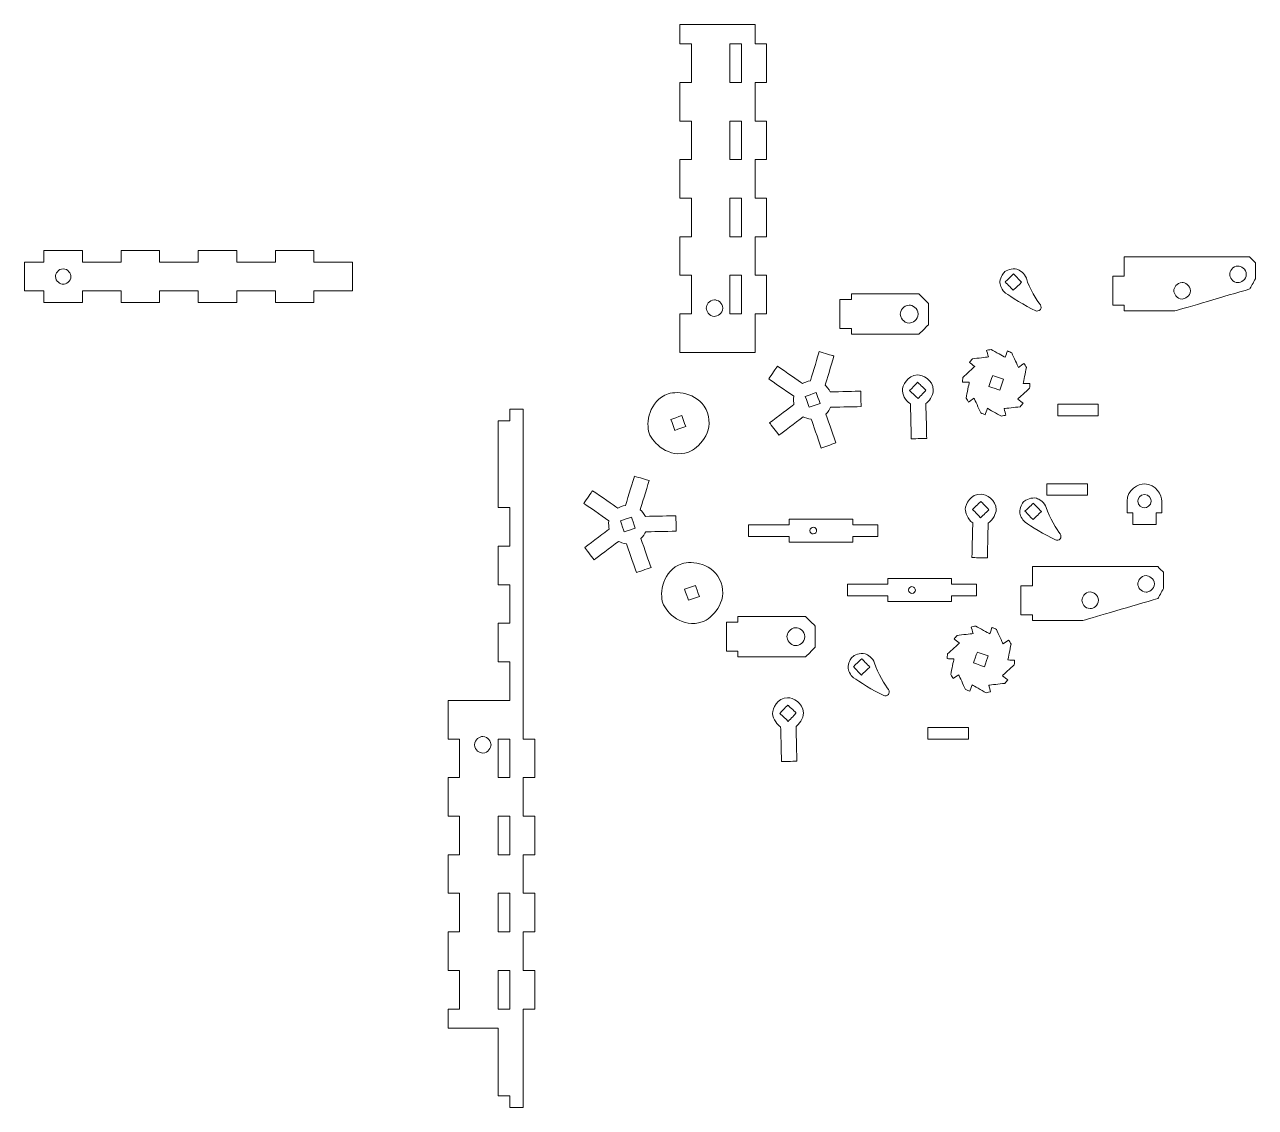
# Model space of a CAD drawing. Header units: millimetres. Extents: x -5059 to 5976, y -2595 to 3315.
# Drawn here: x 5338 to 5976, y -1057 to -496 of the extents above; entities that cross this region are included whole.
import ezdxf

# ---------------------------------------------------------------- set-up
doc = ezdxf.new("R2010")
doc.units = ezdxf.units.MM
doc.header["$MEASUREMENT"] = 0
doc.layers.add('Make2D$visible$lines', color=7, linetype='Continuous')

msp = doc.modelspace()

# ---------------------------------------------------------------- linework, layer by layer
at = {"layer": 'Make2D$visible$lines', "color": 18, "lineweight": 9}
for points in [[(5716.7175, -495.8081), (5703.7175, -495.8081), (5684.2175, -495.8081), (5677.7175, -495.8081)], [(5677.7175, -495.8081), (5677.7175, -499.1414), (5677.7175, -504.1414), (5677.7175, -505.8081)], [(5716.7175, -505.8081), (5716.7175, -502.4748), (5716.7175, -497.4748), (5716.7175, -495.8081)], [(5683.7175, -505.8081), (5681.7175, -505.8081), (5678.7175, -505.8081), (5677.7175, -505.8081)], [(5683.7175, -525.8081), (5683.7175, -519.1414), (5683.7175, -509.1414), (5683.7175, -505.8081)], [(5703.7175, -505.8081), (5703.7175, -512.4748), (5703.7175, -522.4748), (5703.7175, -525.8081)], [(5709.7175, -505.8081), (5707.7175, -505.8081), (5704.7175, -505.8081), (5703.7175, -505.8081)], [(5709.7175, -525.8081), (5709.7175, -519.1414), (5709.7175, -509.1414), (5709.7175, -505.8081)], [(5716.7175, -505.8081), (5718.7175, -505.8081), (5721.7175, -505.8081), (5722.7175, -505.8081)], [(5722.7175, -505.8081), (5722.7175, -512.4748), (5722.7175, -522.4748), (5722.7175, -525.8081)], [(5677.7175, -525.8081), (5679.7175, -525.8081), (5682.7175, -525.8081), (5683.7175, -525.8081)], [(5677.7175, -525.8081), (5677.7175, -532.4748), (5677.7175, -542.4748), (5677.7175, -545.8081)], [(5703.7175, -525.8081), (5705.7175, -525.8081), (5708.7175, -525.8081), (5709.7175, -525.8081)], [(5722.7175, -525.8081), (5720.7175, -525.8081), (5717.7175, -525.8081), (5716.7175, -525.8081)], [(5716.7175, -545.8081), (5716.7175, -539.1414), (5716.7175, -529.1414), (5716.7175, -525.8081)], [(5683.7175, -545.8081), (5681.7175, -545.8081), (5678.7175, -545.8081), (5677.7175, -545.8081)], [(5683.7175, -565.8081), (5683.7175, -559.1414), (5683.7175, -549.1414), (5683.7175, -545.8081)], [(5703.7175, -545.8081), (5703.7175, -552.4748), (5703.7175, -562.4748), (5703.7175, -565.8081)], [(5709.7175, -545.8081), (5707.7175, -545.8081), (5704.7175, -545.8081), (5703.7175, -545.8081)], [(5709.7175, -565.8081), (5709.7175, -559.1414), (5709.7175, -549.1414), (5709.7175, -545.8081)], [(5716.7175, -545.8081), (5718.7175, -545.8081), (5721.7175, -545.8081), (5722.7175, -545.8081)], [(5722.7175, -545.8081), (5722.7175, -552.4748), (5722.7175, -562.4748), (5722.7175, -565.8081)], [(5677.7175, -565.8081), (5679.7175, -565.8081), (5682.7175, -565.8081), (5683.7175, -565.8081)], [(5677.7175, -565.8081), (5677.7175, -572.4748), (5677.7175, -582.4748), (5677.7175, -585.8081)], [(5703.7175, -565.8081), (5705.7175, -565.8081), (5708.7175, -565.8081), (5709.7175, -565.8081)], [(5722.7175, -565.8081), (5720.7175, -565.8081), (5717.7175, -565.8081), (5716.7175, -565.8081)], [(5716.7175, -585.8081), (5716.7175, -579.1414), (5716.7175, -569.1414), (5716.7175, -565.8081)], [(5683.7175, -585.8081), (5681.7175, -585.8081), (5678.7175, -585.8081), (5677.7175, -585.8081)], [(5683.7175, -605.8081), (5683.7175, -599.1414), (5683.7175, -589.1414), (5683.7175, -585.8081)], [(5703.7175, -585.8081), (5703.7175, -592.4748), (5703.7175, -602.4748), (5703.7175, -605.8081)], [(5709.7175, -585.8081), (5707.7175, -585.8081), (5704.7175, -585.8081), (5703.7175, -585.8081)], [(5709.7175, -605.8081), (5709.7175, -599.1414), (5709.7175, -589.1414), (5709.7175, -585.8081)], [(5716.7175, -585.8081), (5718.7175, -585.8081), (5721.7175, -585.8081), (5722.7175, -585.8081)], [(5722.7175, -585.8081), (5722.7175, -592.4748), (5722.7175, -602.4748), (5722.7175, -605.8081)], [(5677.7175, -605.8081), (5679.7175, -605.8081), (5682.7175, -605.8081), (5683.7175, -605.8081)], [(5677.7175, -605.8081), (5677.7175, -612.4748), (5677.7175, -622.4748), (5677.7175, -625.8081)], [(5703.7175, -605.8081), (5705.7175, -605.8081), (5708.7175, -605.8081), (5709.7175, -605.8081)], [(5722.7175, -605.8081), (5720.7175, -605.8081), (5717.7175, -605.8081), (5716.7175, -605.8081)], [(5716.7175, -625.8081), (5716.7175, -619.1414), (5716.7175, -609.1414), (5716.7175, -605.8081)], [(5338.0277, -618.9159), (5341.361, -618.9159), (5346.361, -618.9159), (5348.0277, -618.9159)], [(5338.0277, -618.9159), (5338.0277, -623.9159), (5338.0277, -631.4159), (5338.0277, -633.9159)], [(5348.0277, -618.9159), (5348.0277, -616.9159), (5348.0277, -613.9159), (5348.0277, -612.9159)], [(5368.0277, -612.9159), (5361.361, -612.9159), (5351.361, -612.9159), (5348.0277, -612.9159)], [(5368.0277, -612.9159), (5368.0277, -614.9159), (5368.0277, -617.9159), (5368.0277, -618.9159)], [(5368.0277, -618.9159), (5374.6943, -618.9159), (5384.6943, -618.9159), (5388.0277, -618.9159)], [(5388.0277, -618.9159), (5388.0277, -616.9159), (5388.0277, -613.9159), (5388.0277, -612.9159)], [(5408.0277, -612.9159), (5401.361, -612.9159), (5391.361, -612.9159), (5388.0277, -612.9159)], [(5408.0277, -612.9159), (5408.0277, -614.9159), (5408.0277, -617.9159), (5408.0277, -618.9159)], [(5408.0277, -618.9159), (5414.6943, -618.9159), (5424.6943, -618.9159), (5428.0277, -618.9159)], [(5428.0277, -618.9159), (5428.0277, -616.9159), (5428.0277, -613.9159), (5428.0277, -612.9159)], [(5448.0277, -612.9159), (5441.361, -612.9159), (5431.361, -612.9159), (5428.0277, -612.9159)], [(5448.0277, -612.9159), (5448.0277, -614.9159), (5448.0277, -617.9159), (5448.0277, -618.9159)], [(5448.0277, -618.9159), (5454.6943, -618.9159), (5464.6943, -618.9159), (5468.0277, -618.9159)], [(5468.0277, -618.9159), (5468.0277, -616.9159), (5468.0277, -613.9159), (5468.0277, -612.9159)], [(5488.0277, -612.9159), (5481.361, -612.9159), (5471.361, -612.9159), (5468.0277, -612.9159)], [(5488.0277, -612.9159), (5488.0277, -614.9159), (5488.0277, -617.9159), (5488.0277, -618.9159)], [(5488.0277, -618.9159), (5494.6943, -618.9159), (5504.6943, -618.9159), (5508.0277, -618.9159)], [(5508.0277, -633.9159), (5508.0277, -628.9159), (5508.0277, -621.4159), (5508.0277, -618.9159)], [(5908.1663, -626.3022), (5908.1663, -622.9689), (5908.1663, -617.9689), (5908.1663, -616.3022)], [(5908.1663, -616.3022), (5929.826, -616.3022), (5962.3155, -616.3022), (5973.1454, -616.3022)], [(5973.1454, -616.3022), (5974.1454, -617.3022), (5975.6454, -618.8022), (5976.1454, -619.3022)], [(5850.8003, -625.0901), (5849.3511, -626.4685), (5847.1774, -628.5361), (5846.4528, -629.2253)], [(5854.9355, -629.4375), (5853.5571, -627.9884), (5851.4895, -625.8147), (5850.8003, -625.0901)], [(5976.1454, -619.3022), (5976.1454, -622.074), (5976.1454, -626.2316), (5976.1454, -627.6175)], [(5683.7175, -625.8081), (5681.7175, -625.8081), (5678.7175, -625.8081), (5677.7175, -625.8081)], [(5683.7175, -645.8081), (5683.7175, -639.1414), (5683.7175, -629.1414), (5683.7175, -625.8081)], [(5703.7175, -625.8081), (5703.7175, -632.4748), (5703.7175, -642.4748), (5703.7175, -645.8081)], [(5709.7175, -625.8081), (5707.7175, -625.8081), (5704.7175, -625.8081), (5703.7175, -625.8081)], [(5709.7175, -645.8081), (5709.7175, -639.1414), (5709.7175, -629.1414), (5709.7175, -625.8081)], [(5716.7175, -625.8081), (5718.7175, -625.8081), (5721.7175, -625.8081), (5722.7175, -625.8081)], [(5722.7175, -625.8081), (5722.7175, -632.4748), (5722.7175, -642.4748), (5722.7175, -645.8081)], [(5846.4528, -629.2253), (5847.8312, -630.6745), (5849.8988, -632.8482), (5850.588, -633.5727)], [(5850.588, -633.5727), (5852.0372, -632.1943), (5854.2109, -630.1267), (5854.9355, -629.4375)], [(5857.4047, -627.3392), (5858.9103, -632.4108), (5862.9908, -639.0593), (5864.6546, -641.1157)], [(5902.1663, -641.3022), (5902.1663, -636.3022), (5902.1663, -628.8022), (5902.1663, -626.3022)], [(5902.1663, -626.3022), (5904.1663, -626.3022), (5907.1663, -626.3022), (5908.1663, -626.3022)], [(5976.1454, -627.6175), (5975.1858, -629.3737), (5973.7465, -632.0078), (5973.2667, -632.8859)], [(5348.0277, -633.9159), (5344.6943, -633.9159), (5339.6943, -633.9159), (5338.0277, -633.9159)], [(5348.0277, -639.9159), (5348.0277, -637.9159), (5348.0277, -634.9159), (5348.0277, -633.9159)], [(5368.0277, -633.9159), (5368.0277, -635.9159), (5368.0277, -638.9159), (5368.0277, -639.9159)], [(5388.0277, -633.9159), (5381.361, -633.9159), (5371.361, -633.9159), (5368.0277, -633.9159)], [(5388.0277, -639.9159), (5388.0277, -637.9159), (5388.0277, -634.9159), (5388.0277, -633.9159)], [(5408.0277, -633.9159), (5408.0277, -635.9159), (5408.0277, -638.9159), (5408.0277, -639.9159)], [(5428.0277, -633.9159), (5421.361, -633.9159), (5411.361, -633.9159), (5408.0277, -633.9159)], [(5428.0277, -639.9159), (5428.0277, -637.9159), (5428.0277, -634.9159), (5428.0277, -633.9159)], [(5448.0277, -633.9159), (5448.0277, -635.9159), (5448.0277, -638.9159), (5448.0277, -639.9159)], [(5468.0277, -633.9159), (5461.361, -633.9159), (5451.361, -633.9159), (5448.0277, -633.9159)], [(5468.0277, -639.9159), (5468.0277, -637.9159), (5468.0277, -634.9159), (5468.0277, -633.9159)], [(5488.0277, -633.9159), (5488.0277, -635.9159), (5488.0277, -638.9159), (5488.0277, -639.9159)], [(5508.0277, -633.9159), (5501.361, -633.9159), (5491.361, -633.9159), (5488.0277, -633.9159)], [(5766.6619, -638.3978), (5766.6619, -637.3978), (5766.6619, -635.8978), (5766.6619, -635.3978)], [(5766.6619, -635.3978), (5778.3285, -635.3978), (5795.8285, -635.3978), (5801.6619, -635.3978)], [(5801.6619, -635.3978), (5803.3285, -637.0645), (5805.8285, -639.5645), (5806.6619, -640.3978)], [(5862.2677, -644.1924), (5856.7197, -641.6541), (5849.022, -636.7819), (5846.5602, -634.9804)], [(5973.2667, -632.8859), (5960.2928, -636.6913), (5940.8319, -642.3995), (5934.345, -644.3022)], [(5348.0277, -639.9159), (5354.6943, -639.9159), (5364.6943, -639.9159), (5368.0277, -639.9159)], [(5388.0277, -639.9159), (5394.6943, -639.9159), (5404.6943, -639.9159), (5408.0277, -639.9159)], [(5428.0277, -639.9159), (5434.6943, -639.9159), (5444.6943, -639.9159), (5448.0277, -639.9159)], [(5468.0277, -639.9159), (5474.6943, -639.9159), (5484.6943, -639.9159), (5488.0277, -639.9159)], [(5760.6619, -653.3978), (5760.6619, -648.3978), (5760.6619, -640.8978), (5760.6619, -638.3978)], [(5760.6619, -638.3978), (5762.6619, -638.3978), (5765.6619, -638.3978), (5766.6619, -638.3978)], [(5806.6619, -640.3978), (5806.6619, -644.0645), (5806.6619, -649.5645), (5806.6619, -651.3978)], [(5908.1663, -641.3022), (5906.1663, -641.3022), (5903.1663, -641.3022), (5902.1663, -641.3022)], [(5908.1663, -644.3022), (5908.1663, -643.3022), (5908.1663, -641.8022), (5908.1663, -641.3022)], [(5934.345, -644.3022), (5925.6187, -644.3022), (5912.5294, -644.3022), (5908.1663, -644.3022)], [(5677.7175, -645.8081), (5679.7175, -645.8081), (5682.7175, -645.8081), (5683.7175, -645.8081)], [(5677.7175, -665.8081), (5677.7175, -659.1414), (5677.7175, -649.1414), (5677.7175, -645.8081)], [(5703.7175, -645.8081), (5705.7175, -645.8081), (5708.7175, -645.8081), (5709.7175, -645.8081)], [(5722.7175, -645.8081), (5720.7175, -645.8081), (5717.7175, -645.8081), (5716.7175, -645.8081)], [(5716.7175, -665.8081), (5716.7175, -659.1414), (5716.7175, -649.1414), (5716.7175, -645.8081)], [(5766.6619, -653.3978), (5764.6619, -653.3978), (5761.6619, -653.3978), (5760.6619, -653.3978)], [(5766.6619, -656.3978), (5766.6619, -655.3978), (5766.6619, -653.8978), (5766.6619, -653.3978)], [(5801.6619, -656.3978), (5789.9952, -656.3978), (5772.4952, -656.3978), (5766.6619, -656.3978)], [(5806.6619, -651.3978), (5804.9952, -653.0645), (5802.4952, -655.5645), (5801.6619, -656.3978)], [(5677.7175, -665.8081), (5690.7175, -665.8081), (5710.2175, -665.8081), (5716.7175, -665.8081)], [(5745.4366, -680.4993), (5746.9586, -675.4452), (5749.2416, -667.8641), (5750.0027, -665.3371)], [(5750.0027, -665.3371), (5752.5561, -666.106), (5756.3861, -667.2594), (5757.6628, -667.6439)], [(5757.6628, -667.6439), (5756.1408, -672.698), (5753.8578, -680.2791), (5753.0967, -682.8061)], [(5829.4654, -669.1142), (5828.8873, -669.6877), (5828.1056, -670.6226), (5827.8592, -670.9468)], [(5829.4654, -669.1142), (5832.2282, -668.7867), (5836.3726, -668.2955), (5837.754, -668.1317)], [(5839.1213, -664.2419), (5838.3166, -664.3661), (5837.1346, -664.663), (5836.7448, -664.7804)], [(5837.754, -668.1317), (5837.4176, -667.0146), (5836.913, -665.339), (5836.7448, -664.7804)], [(5839.1213, -664.2419), (5841.549, -665.6009), (5845.1906, -667.6395), (5846.4045, -668.319)], [(5846.4045, -668.319), (5846.7889, -667.2175), (5847.3656, -665.5653), (5847.5578, -665.0145)], [(5847.5578, -665.0145), (5848.3266, -665.2828), (5849.435, -665.7895), (5849.797, -665.9758)], [(5849.797, -665.9758), (5850.9623, -668.5022), (5852.7101, -672.2919), (5853.2927, -673.5552)], [(5723.8045, -679.4614), (5725.3249, -677.2706), (5727.6054, -673.9844), (5728.3656, -672.889)], [(5728.3656, -672.889), (5732.702, -675.8983), (5739.2065, -680.4123), (5741.3747, -681.917)], [(5824.5174, -678.7316), (5826.5601, -676.8427), (5829.6242, -674.0093), (5830.6456, -673.0648)], [(5830.6456, -673.0648), (5829.7168, -672.3588), (5828.3236, -671.2998), (5827.8592, -670.9468)], [(5853.2927, -673.5552), (5854.2512, -672.89), (5855.6889, -671.8923), (5856.1682, -671.5597)], [(5857.4147, -673.6535), (5856.8724, -676.3824), (5856.0589, -680.4757), (5855.7877, -681.8401)], [(5857.4147, -673.6535), (5857.0479, -672.9266), (5856.4003, -671.8942), (5856.1682, -671.5597)], [(5736.8136, -688.4894), (5732.4773, -685.4801), (5725.9727, -680.966), (5723.8045, -679.4614)], [(5745.4366, -680.4993), (5743.9785, -680.6736), (5741.9996, -681.5316), (5741.3747, -681.917)], [(5801.0191, -681.243), (5799.6407, -682.6922), (5797.5731, -684.8659), (5796.8839, -685.5905)], [(5805.3665, -685.3783), (5803.9174, -683.9998), (5801.7437, -681.9322), (5801.0191, -681.243)], [(5824.5174, -678.7316), (5824.3868, -679.5353), (5824.3039, -680.7512), (5824.2951, -681.1582)], [(5827.7943, -681.234), (5826.6279, -681.2087), (5824.8783, -681.1709), (5824.2951, -681.1582)], [(5826.1673, -689.4206), (5826.7097, -686.6917), (5827.5231, -682.5984), (5827.7943, -681.234)], [(5839.9472, -677.716), (5839.2881, -679.6043), (5838.2995, -682.4367), (5837.97, -683.3809)], [(5845.6121, -679.6932), (5843.7238, -679.0341), (5840.8913, -678.0456), (5839.9472, -677.716)], [(5843.6349, -685.3581), (5844.2939, -683.4698), (5845.2825, -680.6374), (5845.6121, -679.6932)], [(5855.7877, -681.8401), (5856.9541, -681.8654), (5858.7037, -681.9032), (5859.2869, -681.9159)], [(5859.0647, -684.3425), (5859.1952, -683.5388), (5859.2781, -682.3229), (5859.2869, -681.9159)], [(5736.8136, -688.4894), (5736.5289, -689.9299), (5736.7333, -692.0771), (5736.9068, -692.7905)], [(5748.4676, -686.6075), (5746.5794, -687.2666), (5743.7469, -688.2552), (5742.8028, -688.5847)], [(5742.8028, -688.5847), (5743.4618, -690.473), (5744.4504, -693.3054), (5744.78, -694.2496)], [(5750.4448, -692.2724), (5749.7858, -690.3841), (5748.7972, -687.5517), (5748.4676, -686.6075)], [(5755.7002, -686.2311), (5755.0839, -684.8983), (5753.6564, -683.2814), (5753.0967, -682.8061)], [(5755.7002, -686.2311), (5760.9773, -686.1168), (5768.8928, -685.9455), (5771.5314, -685.8883)], [(5771.5314, -685.8883), (5771.5891, -688.5544), (5771.6757, -692.5534), (5771.7045, -693.8865)], [(5793.1277, -685.6844), (5793.2047, -688.7627), (5795.9476, -691.7742), (5797.2997, -692.5104)], [(5796.8839, -685.5905), (5798.333, -686.9689), (5800.5067, -689.0365), (5801.2313, -689.7257)], [(5801.2313, -689.7257), (5802.6097, -688.2765), (5804.6773, -686.1028), (5805.3665, -685.3783)], [(5809.1227, -685.2843), (5809.1997, -688.3625), (5806.6109, -691.5075), (5805.2972, -692.3104)], [(5837.97, -683.3809), (5839.8583, -684.04), (5842.6907, -685.0285), (5843.6349, -685.3581)], [(5859.0647, -684.3425), (5857.022, -686.2314), (5853.9579, -689.0648), (5852.9365, -690.0093)], [(5589.5593, -701.2485), (5589.5593, -699.2485), (5589.5593, -696.2485), (5589.5593, -695.2485)], [(5596.5593, -695.2485), (5594.226, -695.2485), (5590.726, -695.2485), (5589.5593, -695.2485)], [(5596.5593, -866.2485), (5596.5593, -809.2485), (5596.5593, -723.7485), (5596.5593, -695.2485)], [(5724.3006, -702.3731), (5728.5026, -699.1789), (5734.8057, -694.3876), (5736.9068, -692.7905)], [(5744.78, -694.2496), (5746.6683, -693.5905), (5749.5007, -692.6019), (5750.4448, -692.2724)], [(5753.4206, -697.7637), (5754.4977, -696.7656), (5755.5943, -694.9083), (5755.8734, -694.2292)], [(5771.7045, -693.8865), (5766.4275, -694.0007), (5758.5119, -694.1721), (5755.8734, -694.2292)], [(5797.7517, -710.5766), (5797.601, -704.5545), (5797.375, -695.5215), (5797.2997, -692.5104)], [(5805.2972, -692.3104), (5805.4479, -698.3324), (5805.6739, -707.3655), (5805.7492, -710.3765)], [(5826.1673, -689.4206), (5826.5341, -690.1475), (5827.1818, -691.1799), (5827.4139, -691.5144)], [(5830.2893, -689.5189), (5829.3308, -690.1841), (5827.8931, -691.1818), (5827.4139, -691.5144)], [(5833.785, -697.0983), (5832.6198, -694.5719), (5830.8719, -690.7822), (5830.2893, -689.5189)], [(5837.1776, -694.7551), (5836.7931, -695.8566), (5836.2165, -697.5088), (5836.0242, -698.0596)], [(5844.4607, -698.8322), (5842.033, -697.4732), (5838.3914, -695.4346), (5837.1776, -694.7551)], [(5854.1167, -693.9599), (5851.3538, -694.2874), (5847.2095, -694.7786), (5845.828, -694.9424)], [(5845.828, -694.9424), (5846.1645, -696.0595), (5846.6691, -697.7351), (5846.8373, -698.2937)], [(5852.9365, -690.0093), (5853.8653, -690.7153), (5855.2585, -691.7743), (5855.7228, -692.1273)], [(5854.1167, -693.9599), (5854.6947, -693.3864), (5855.4765, -692.4515), (5855.7228, -692.1273)], [(5873.6469, -698.6684), (5873.6469, -696.6684), (5873.6469, -693.6684), (5873.6469, -692.6684)], [(5873.6469, -692.6684), (5880.6469, -692.6684), (5891.1469, -692.6684), (5894.6469, -692.6684)], [(5894.6469, -692.6684), (5894.6469, -694.6684), (5894.6469, -697.6684), (5894.6469, -698.6684)], [(5583.5593, -701.2485), (5585.5593, -701.2485), (5588.5593, -701.2485), (5589.5593, -701.2485)], [(5583.5593, -701.2485), (5583.5593, -716.2485), (5583.5593, -738.7485), (5583.5593, -746.2485)], [(5678.8046, -698.5495), (5676.9163, -699.2085), (5674.0839, -700.1971), (5673.1397, -700.5267)], [(5673.1397, -700.5267), (5673.7988, -702.415), (5674.7874, -705.2474), (5675.1169, -706.1915)], [(5680.7818, -704.2144), (5680.1227, -702.3261), (5679.1341, -699.4936), (5678.8046, -698.5495)], [(5741.748, -699.1594), (5737.546, -702.3536), (5731.2429, -707.1449), (5729.1418, -708.742)], [(5745.8674, -700.3999), (5744.4032, -700.2888), (5742.3891, -699.5173), (5741.748, -699.1594)], [(5751.0855, -715.3503), (5749.3462, -710.3668), (5746.7371, -702.8916), (5745.8674, -700.3999)], [(5753.4206, -697.7637), (5755.16, -702.7471), (5757.769, -710.2223), (5758.6387, -712.714)], [(5833.785, -697.0983), (5834.5091, -697.4708), (5835.6398, -697.9254), (5836.0242, -698.0596)], [(5844.4607, -698.8322), (5845.2654, -698.708), (5846.4475, -698.4111), (5846.8373, -698.2937)], [(5873.6469, -698.6684), (5880.6469, -698.6684), (5891.1469, -698.6684), (5894.6469, -698.6684)], [(5675.1169, -706.1915), (5677.0052, -705.5325), (5679.8376, -704.5439), (5680.7818, -704.2144)], [(5729.1418, -708.742), (5727.5281, -706.619), (5725.1074, -703.4346), (5724.3006, -702.3731)], [(5758.6387, -712.714), (5756.121, -713.5928), (5752.3444, -714.9109), (5751.0855, -715.3503)], [(5805.7492, -710.3765), (5803.0833, -710.4432), (5799.0846, -710.5432), (5797.7517, -710.5766)], [(5649.5902, -745.0856), (5651.1122, -740.0315), (5653.3952, -732.4504), (5654.1562, -729.9234)], [(5654.1562, -729.9234), (5656.7096, -730.6923), (5660.5397, -731.8457), (5661.8164, -732.2302)], [(5661.8164, -732.2302), (5660.2944, -737.2843), (5658.0113, -744.8654), (5657.2503, -747.3925)], [(5627.9581, -744.0477), (5629.4784, -741.8569), (5631.759, -738.5707), (5632.5192, -737.4753)], [(5632.5192, -737.4753), (5636.8555, -740.4846), (5643.3601, -744.9986), (5645.5283, -746.5033)], [(5868.0901, -739.8592), (5868.0901, -737.8592), (5868.0901, -734.8592), (5868.0901, -733.8592)], [(5868.0901, -733.8592), (5875.0901, -733.8592), (5885.5901, -733.8592), (5889.0901, -733.8592)], [(5868.0901, -739.8592), (5875.0901, -739.8592), (5885.5901, -739.8592), (5889.0901, -739.8592)], [(5889.0901, -733.8592), (5889.0901, -735.8592), (5889.0901, -738.8592), (5889.0901, -739.8592)], [(5589.5593, -746.2485), (5587.5593, -746.2485), (5584.5593, -746.2485), (5583.5593, -746.2485)], [(5589.5593, -766.2485), (5589.5593, -759.5818), (5589.5593, -749.5818), (5589.5593, -746.2485)], [(5640.9672, -753.0757), (5636.6308, -750.0664), (5630.1263, -745.5524), (5627.9581, -744.0477)], [(5649.5902, -745.0856), (5648.1321, -745.2599), (5646.1532, -746.1179), (5645.5283, -746.5033)], [(5833.835, -743.0146), (5832.3907, -744.3982), (5830.2244, -746.4734), (5829.5022, -747.1652)], [(5837.9856, -747.3474), (5836.602, -745.9031), (5834.5267, -743.7368), (5833.835, -743.0146)], [(5861.0297, -743.9504), (5859.5855, -745.3339), (5857.4191, -747.4092), (5856.697, -748.1009)], [(5865.1803, -748.2831), (5863.7968, -746.8389), (5861.7215, -744.6725), (5861.0297, -743.9504)], [(5867.6421, -746.1761), (5869.1656, -751.2423), (5873.2696, -757.8764), (5874.9407, -759.9268)], [(5909.6179, -748.9322), (5909.6179, -746.9322), (5909.6179, -743.9322), (5909.6179, -742.9322)], [(5927.6179, -742.9322), (5927.6179, -744.9322), (5927.6179, -747.9322), (5927.6179, -748.9322)], [(5652.6212, -751.1938), (5650.733, -751.8529), (5647.9005, -752.8415), (5646.9564, -753.171)], [(5654.5984, -756.8587), (5653.9394, -754.9704), (5652.9508, -752.138), (5652.6212, -751.1938)], [(5659.8538, -750.8174), (5659.2375, -749.4846), (5657.81, -747.8677), (5657.2503, -747.3925)], [(5659.8538, -750.8174), (5665.1309, -750.7032), (5673.0464, -750.5318), (5675.685, -750.4746)], [(5675.685, -750.4746), (5675.7427, -753.1407), (5675.8293, -757.1397), (5675.8581, -758.4728)], [(5734.4253, -752.1768), (5745.4253, -752.1768), (5761.9253, -752.1768), (5767.4253, -752.1768)], [(5734.4253, -755.1768), (5734.4253, -754.1768), (5734.4253, -752.6768), (5734.4253, -752.1768)], [(5767.4253, -752.1768), (5767.4253, -753.1768), (5767.4253, -754.6768), (5767.4253, -755.1768)], [(5829.5961, -754.097), (5826.9631, -752.5005), (5825.7127, -748.6238), (5825.7457, -747.0845)], [(5829.5022, -747.1652), (5830.8858, -748.6095), (5832.961, -750.7758), (5833.6528, -751.498)], [(5833.6528, -751.498), (5835.097, -750.1144), (5837.2634, -748.0392), (5837.9856, -747.3474)], [(5837.5942, -754.2688), (5840.2933, -752.7868), (5841.709, -748.9673), (5841.742, -747.4281)], [(5856.697, -748.1009), (5858.0805, -749.5452), (5860.1558, -751.7116), (5860.8475, -752.4337)], [(5860.8475, -752.4337), (5862.2918, -751.0502), (5864.4582, -748.9749), (5865.1803, -748.2831)], [(5912.6179, -748.9322), (5911.6179, -748.9322), (5910.1179, -748.9322), (5909.6179, -748.9322)], [(5912.6179, -754.9322), (5912.6179, -752.9322), (5912.6179, -749.9322), (5912.6179, -748.9322)], [(5927.6179, -748.9322), (5926.6179, -748.9322), (5925.1179, -748.9322), (5924.6179, -748.9322)], [(5924.6179, -748.9322), (5924.6179, -750.9322), (5924.6179, -753.9322), (5924.6179, -754.9322)], [(5628.4542, -766.9594), (5632.6562, -763.7652), (5638.9593, -758.9739), (5641.0603, -757.3768)], [(5640.9672, -753.0757), (5640.6825, -754.5162), (5640.8869, -756.6634), (5641.0603, -757.3768)], [(5646.9564, -753.171), (5647.6154, -755.0593), (5648.604, -757.8917), (5648.9336, -758.8359)], [(5648.9336, -758.8359), (5650.8219, -758.1768), (5653.6543, -757.1882), (5654.5984, -756.8587)], [(5657.5742, -762.35), (5658.6513, -761.3519), (5659.7479, -759.4946), (5660.027, -758.8155)], [(5675.8581, -758.4728), (5670.5811, -758.587), (5662.6655, -758.7584), (5660.027, -758.8155)], [(5713.4253, -761.1768), (5713.4253, -759.1768), (5713.4253, -756.1768), (5713.4253, -755.1768)], [(5734.4253, -755.1768), (5727.4253, -755.1768), (5716.9253, -755.1768), (5713.4253, -755.1768)], [(5767.4253, -755.1768), (5771.7586, -755.1768), (5778.2586, -755.1768), (5780.4253, -755.1768)], [(5780.4253, -755.1768), (5780.4253, -757.1768), (5780.4253, -760.1768), (5780.4253, -761.1768)], [(5829.208, -772.1646), (5829.3374, -766.1421), (5829.5314, -757.1083), (5829.5961, -754.097)], [(5837.5942, -754.2688), (5837.4649, -760.2913), (5837.2708, -769.3251), (5837.2062, -772.3364)], [(5872.5647, -763.012), (5867.0077, -760.4933), (5859.2929, -755.6484), (5856.8247, -753.8556)], [(5924.6179, -754.9322), (5920.6179, -754.9322), (5914.6179, -754.9322), (5912.6179, -754.9322)], [(5645.9016, -763.7457), (5641.6996, -766.9399), (5635.3965, -771.7312), (5633.2954, -773.3283)], [(5650.021, -764.9862), (5648.5568, -764.8751), (5646.5427, -764.1036), (5645.9016, -763.7457)], [(5655.2391, -779.9366), (5653.4998, -774.9531), (5650.8907, -767.4779), (5650.021, -764.9862)], [(5657.5742, -762.35), (5659.3135, -767.3334), (5661.9226, -774.8086), (5662.7923, -777.3004)], [(5713.4253, -761.1768), (5720.4253, -761.1768), (5730.9253, -761.1768), (5734.4253, -761.1768)], [(5734.4253, -764.1768), (5734.4253, -763.1768), (5734.4253, -761.6768), (5734.4253, -761.1768)], [(5767.4253, -764.1768), (5756.4253, -764.1768), (5739.9253, -764.1768), (5734.4253, -764.1768)], [(5767.4253, -761.1768), (5767.4253, -762.1768), (5767.4253, -763.6768), (5767.4253, -764.1768)], [(5767.4253, -761.1768), (5771.7586, -761.1768), (5778.2586, -761.1768), (5780.4253, -761.1768)], [(5583.5593, -766.2485), (5585.5593, -766.2485), (5588.5593, -766.2485), (5589.5593, -766.2485)], [(5583.5593, -766.2485), (5583.5593, -772.9152), (5583.5593, -782.9152), (5583.5593, -786.2485)], [(5633.2954, -773.3283), (5631.6817, -771.2053), (5629.261, -768.0209), (5628.4542, -766.9594)], [(5662.7923, -777.3004), (5660.2745, -778.1791), (5656.498, -779.4972), (5655.2391, -779.9366)], [(5837.2062, -772.3364), (5834.5401, -772.2792), (5830.541, -772.1933), (5829.208, -772.1646)], [(5860.5111, -786.8046), (5860.5111, -783.4712), (5860.5111, -778.4712), (5860.5111, -776.8046)], [(5860.5111, -776.8046), (5882.1708, -776.8046), (5914.6603, -776.8046), (5925.4902, -776.8046)], [(5925.4902, -776.8046), (5926.4902, -777.8046), (5927.9902, -779.3046), (5928.4902, -779.8046)], [(5785.5931, -782.9759), (5796.5931, -782.9759), (5813.0931, -782.9759), (5818.5931, -782.9759)], [(5785.5931, -785.9759), (5785.5931, -784.9759), (5785.5931, -783.4759), (5785.5931, -782.9759)], [(5818.5931, -782.9759), (5818.5931, -783.9759), (5818.5931, -785.4759), (5818.5931, -785.9759)], [(5928.4902, -779.8046), (5928.4902, -782.5764), (5928.4902, -786.734), (5928.4902, -788.1199)], [(5589.5593, -786.2485), (5587.5593, -786.2485), (5584.5593, -786.2485), (5583.5593, -786.2485)], [(5589.5593, -806.2485), (5589.5593, -799.5818), (5589.5593, -789.5818), (5589.5593, -786.2485)], [(5685.8796, -786.6309), (5683.9913, -787.29), (5681.1589, -788.2786), (5680.2147, -788.6081)], [(5680.2147, -788.6081), (5680.8738, -790.4964), (5681.8624, -793.3288), (5682.1919, -794.273)], [(5687.8568, -792.2958), (5687.1977, -790.4075), (5686.2091, -787.5751), (5685.8796, -786.6309)], [(5764.5931, -791.9759), (5764.5931, -789.9759), (5764.5931, -786.9759), (5764.5931, -785.9759)], [(5785.5931, -785.9759), (5778.5931, -785.9759), (5768.0931, -785.9759), (5764.5931, -785.9759)], [(5818.5931, -785.9759), (5822.9264, -785.9759), (5829.4264, -785.9759), (5831.5931, -785.9759)], [(5831.5931, -785.9759), (5831.5931, -787.9759), (5831.5931, -790.9759), (5831.5931, -791.9759)], [(5854.5111, -801.8046), (5854.5111, -796.8046), (5854.5111, -789.3046), (5854.5111, -786.8046)], [(5854.5111, -786.8046), (5856.5111, -786.8046), (5859.5111, -786.8046), (5860.5111, -786.8046)], [(5928.4902, -788.1199), (5927.5306, -789.876), (5926.0913, -792.5102), (5925.6115, -793.3883)], [(5682.1919, -794.273), (5684.0802, -793.6139), (5686.9127, -792.6253), (5687.8568, -792.2958)], [(5764.5931, -791.9759), (5771.5931, -791.9759), (5782.0931, -791.9759), (5785.5931, -791.9759)], [(5785.5931, -794.9759), (5785.5931, -793.9759), (5785.5931, -792.4759), (5785.5931, -791.9759)], [(5818.5931, -794.9759), (5807.5931, -794.9759), (5791.0931, -794.9759), (5785.5931, -794.9759)], [(5818.5931, -791.9759), (5818.5931, -792.9759), (5818.5931, -794.4759), (5818.5931, -794.9759)], [(5818.5931, -791.9759), (5822.9264, -791.9759), (5829.4264, -791.9759), (5831.5931, -791.9759)], [(5925.6115, -793.3883), (5912.6376, -797.1937), (5893.1767, -802.9019), (5886.6898, -804.8046)], [(5707.8848, -805.6678), (5707.8848, -804.6678), (5707.8848, -803.1678), (5707.8848, -802.6678)], [(5707.8848, -802.6678), (5719.5514, -802.6678), (5737.0514, -802.6678), (5742.8848, -802.6678)], [(5742.8848, -802.6678), (5744.5514, -804.3344), (5747.0514, -806.8344), (5747.8848, -807.6678)], [(5860.5111, -801.8046), (5858.5111, -801.8046), (5855.5111, -801.8046), (5854.5111, -801.8046)], [(5860.5111, -804.8046), (5860.5111, -803.8046), (5860.5111, -802.3046), (5860.5111, -801.8046)], [(5583.5593, -806.2485), (5585.5593, -806.2485), (5588.5593, -806.2485), (5589.5593, -806.2485)], [(5583.5593, -806.2485), (5583.5593, -812.9152), (5583.5593, -822.9152), (5583.5593, -826.2485)], [(5701.8848, -820.6678), (5701.8848, -815.6678), (5701.8848, -808.1678), (5701.8848, -805.6678)], [(5701.8848, -805.6678), (5703.8848, -805.6678), (5706.8848, -805.6678), (5707.8848, -805.6678)], [(5747.8848, -807.6678), (5747.8848, -811.3344), (5747.8848, -816.8344), (5747.8848, -818.6678)], [(5831.1684, -807.6505), (5830.3637, -807.7747), (5829.1817, -808.0716), (5828.7919, -808.189)], [(5829.8011, -811.5403), (5829.4647, -810.4232), (5828.9601, -808.7475), (5828.7919, -808.189)], [(5831.1684, -807.6505), (5833.5962, -809.0095), (5837.2377, -811.0481), (5838.4516, -811.7276)], [(5838.4516, -811.7276), (5838.836, -810.6261), (5839.4127, -808.9738), (5839.6049, -808.4231)], [(5839.6049, -808.4231), (5840.3737, -808.6914), (5841.4821, -809.1981), (5841.8442, -809.3843)], [(5841.8442, -809.3843), (5843.0094, -811.9108), (5844.7572, -815.7005), (5845.3399, -816.9637)], [(5886.6898, -804.8046), (5877.9635, -804.8046), (5864.8742, -804.8046), (5860.5111, -804.8046)], [(5816.5645, -822.1401), (5818.6072, -820.2512), (5821.6713, -817.4178), (5822.6927, -816.4734)], [(5821.5125, -812.5227), (5820.9345, -813.0962), (5820.1527, -814.0312), (5819.9063, -814.3553)], [(5822.6927, -816.4734), (5821.7639, -815.7674), (5820.3707, -814.7083), (5819.9063, -814.3553)], [(5821.5125, -812.5227), (5824.2754, -812.1953), (5828.4197, -811.704), (5829.8011, -811.5403)], [(5845.3399, -816.9637), (5846.2983, -816.2986), (5847.736, -815.3008), (5848.2153, -814.9683)], [(5849.4618, -817.0621), (5849.095, -816.3351), (5848.4474, -815.3027), (5848.2153, -814.9683)], [(5707.8848, -820.6678), (5705.8848, -820.6678), (5702.8848, -820.6678), (5701.8848, -820.6678)], [(5707.8848, -823.6678), (5707.8848, -822.6678), (5707.8848, -821.1678), (5707.8848, -820.6678)], [(5747.8848, -818.6678), (5746.2181, -820.3344), (5743.7181, -822.8344), (5742.8848, -823.6678)], [(5816.5645, -822.1401), (5816.4339, -822.9439), (5816.3511, -824.1598), (5816.3422, -824.5668)], [(5831.9943, -821.1246), (5831.3352, -823.0129), (5830.3466, -825.8453), (5830.0171, -826.7895)], [(5837.6592, -823.1018), (5835.7709, -822.4427), (5832.9384, -821.4541), (5831.9943, -821.1246)], [(5835.682, -828.7666), (5836.341, -826.8784), (5837.3296, -824.0459), (5837.6592, -823.1018)], [(5849.4618, -817.0621), (5848.9195, -819.7909), (5848.106, -823.8842), (5847.8349, -825.2487)], [(5589.5593, -826.2485), (5587.5593, -826.2485), (5584.5593, -826.2485), (5583.5593, -826.2485)], [(5589.5593, -846.2485), (5589.5593, -839.5818), (5589.5593, -829.5818), (5589.5593, -826.2485)], [(5742.8848, -823.6678), (5731.2181, -823.6678), (5713.7181, -823.6678), (5707.8848, -823.6678)], [(5772.0611, -824.5866), (5770.6119, -825.965), (5768.4382, -828.0326), (5767.7137, -828.7218)], [(5767.7137, -828.7218), (5769.0921, -830.171), (5771.1597, -832.3447), (5771.8489, -833.0692)], [(5771.8489, -833.0692), (5773.298, -831.6908), (5775.4717, -829.6232), (5776.1963, -828.934)], [(5776.1963, -828.934), (5774.8179, -827.4849), (5772.7503, -825.3112), (5772.0611, -824.5866)], [(5778.6655, -826.8357), (5780.1711, -831.9073), (5784.2516, -838.5558), (5785.9154, -840.6122)], [(5819.8414, -824.6426), (5818.675, -824.6173), (5816.9254, -824.5794), (5816.3422, -824.5668)], [(5818.2144, -832.8291), (5818.7568, -830.1003), (5819.5703, -826.007), (5819.8414, -824.6426)], [(5830.0171, -826.7895), (5831.9054, -827.4485), (5834.7378, -828.4371), (5835.682, -828.7666)], [(5851.1118, -827.7511), (5849.0691, -829.64), (5846.005, -832.4734), (5844.9836, -833.4179)], [(5847.8349, -825.2487), (5849.0013, -825.2739), (5850.7508, -825.3118), (5851.334, -825.3244)], [(5851.1118, -827.7511), (5851.2423, -826.9474), (5851.3252, -825.7315), (5851.334, -825.3244)], [(5783.5285, -843.6889), (5777.9805, -841.1506), (5770.2829, -836.2784), (5767.8211, -834.4769)], [(5818.2144, -832.8291), (5818.5812, -833.5561), (5819.2289, -834.5885), (5819.461, -834.923)], [(5822.3364, -832.9275), (5821.378, -833.5927), (5819.9402, -834.5904), (5819.461, -834.923)], [(5825.8321, -840.5069), (5824.6669, -837.9804), (5822.919, -834.1907), (5822.3364, -832.9275)], [(5844.9836, -833.4179), (5845.9124, -834.1239), (5847.3056, -835.1829), (5847.77, -835.5359)], [(5846.1638, -837.3685), (5846.7418, -836.795), (5847.5236, -835.86), (5847.77, -835.5359)], [(5825.8321, -840.5069), (5826.5562, -840.8794), (5827.687, -841.334), (5828.0713, -841.4681)], [(5829.2247, -838.1636), (5828.8402, -839.2651), (5828.2636, -840.9174), (5828.0713, -841.4681)], [(5836.5078, -842.2408), (5834.0801, -840.8817), (5830.4386, -838.8432), (5829.2247, -838.1636)], [(5836.5078, -842.2408), (5837.3126, -842.1166), (5838.4946, -841.8197), (5838.8844, -841.7023)], [(5846.1638, -837.3685), (5843.4009, -837.696), (5839.2566, -838.1872), (5837.8751, -838.3509)], [(5837.8751, -838.3509), (5838.2116, -839.468), (5838.7162, -841.1437), (5838.8844, -841.7023)], [(5557.5593, -866.2485), (5557.5593, -859.5818), (5557.5593, -849.5818), (5557.5593, -846.2485)], [(5557.5593, -846.2485), (5568.226, -846.2485), (5584.226, -846.2485), (5589.5593, -846.2485)], [(5733.7148, -848.616), (5732.3363, -850.0651), (5730.2687, -852.2388), (5729.5795, -852.9634)], [(5738.0622, -852.7512), (5736.613, -851.3728), (5734.4393, -849.3052), (5733.7148, -848.616)], [(5725.8234, -853.0574), (5725.9004, -856.1356), (5728.6432, -859.1471), (5729.9954, -859.8834)], [(5729.5795, -852.9634), (5731.0287, -854.3418), (5733.2024, -856.4094), (5733.927, -857.0986)], [(5733.927, -857.0986), (5735.3054, -855.6495), (5737.373, -853.4758), (5738.0622, -852.7512)], [(5741.8184, -852.6572), (5741.8954, -855.7355), (5739.3065, -858.8804), (5737.9929, -859.6833)], [(5730.4473, -877.9495), (5730.2967, -871.9275), (5730.0707, -862.8944), (5729.9954, -859.8834)], [(5737.9929, -859.6833), (5738.1435, -865.7053), (5738.3695, -874.7384), (5738.4448, -877.7494)], [(5806.3426, -866.3463), (5806.3426, -864.3463), (5806.3426, -861.3463), (5806.3426, -860.3463)], [(5806.3426, -860.3463), (5813.3426, -860.3463), (5823.8426, -860.3463), (5827.3426, -860.3463)], [(5827.3426, -860.3463), (5827.3426, -862.3463), (5827.3426, -865.3463), (5827.3426, -866.3463)], [(5563.5593, -866.2485), (5561.5593, -866.2485), (5558.5593, -866.2485), (5557.5593, -866.2485)], [(5563.5593, -886.2485), (5563.5593, -879.5818), (5563.5593, -869.5818), (5563.5593, -866.2485)], [(5583.5593, -866.2485), (5583.5593, -872.9152), (5583.5593, -882.9152), (5583.5593, -886.2485)], [(5589.5593, -866.2485), (5587.5593, -866.2485), (5584.5593, -866.2485), (5583.5593, -866.2485)], [(5589.5593, -886.2485), (5589.5593, -879.5818), (5589.5593, -869.5818), (5589.5593, -866.2485)], [(5596.5593, -866.2485), (5598.5593, -866.2485), (5601.5593, -866.2485), (5602.5593, -866.2485)], [(5602.5593, -866.2485), (5602.5593, -872.9152), (5602.5593, -882.9152), (5602.5593, -886.2485)], [(5806.3426, -866.3463), (5813.3426, -866.3463), (5823.8426, -866.3463), (5827.3426, -866.3463)], [(5738.4448, -877.7494), (5735.779, -877.8161), (5731.7802, -877.9162), (5730.4473, -877.9495)], [(5557.5593, -886.2485), (5559.5593, -886.2485), (5562.5593, -886.2485), (5563.5593, -886.2485)], [(5557.5593, -886.2485), (5557.5593, -892.9152), (5557.5593, -902.9152), (5557.5593, -906.2485)], [(5583.5593, -886.2485), (5585.5593, -886.2485), (5588.5593, -886.2485), (5589.5593, -886.2485)], [(5602.5593, -886.2485), (5600.5593, -886.2485), (5597.5593, -886.2485), (5596.5593, -886.2485)], [(5596.5593, -906.2485), (5596.5593, -899.5818), (5596.5593, -889.5818), (5596.5593, -886.2485)], [(5563.5593, -906.2485), (5561.5593, -906.2485), (5558.5593, -906.2485), (5557.5593, -906.2485)], [(5563.5593, -926.2485), (5563.5593, -919.5818), (5563.5593, -909.5818), (5563.5593, -906.2485)], [(5583.5593, -906.2485), (5583.5593, -912.9152), (5583.5593, -922.9152), (5583.5593, -926.2485)], [(5589.5593, -906.2485), (5587.5593, -906.2485), (5584.5593, -906.2485), (5583.5593, -906.2485)], [(5589.5593, -926.2485), (5589.5593, -919.5818), (5589.5593, -909.5818), (5589.5593, -906.2485)], [(5596.5593, -906.2485), (5598.5593, -906.2485), (5601.5593, -906.2485), (5602.5593, -906.2485)], [(5602.5593, -906.2485), (5602.5593, -912.9152), (5602.5593, -922.9152), (5602.5593, -926.2485)], [(5557.5593, -926.2485), (5559.5593, -926.2485), (5562.5593, -926.2485), (5563.5593, -926.2485)], [(5557.5593, -926.2485), (5557.5593, -932.9152), (5557.5593, -942.9152), (5557.5593, -946.2485)], [(5583.5593, -926.2485), (5585.5593, -926.2485), (5588.5593, -926.2485), (5589.5593, -926.2485)], [(5602.5593, -926.2485), (5600.5593, -926.2485), (5597.5593, -926.2485), (5596.5593, -926.2485)], [(5596.5593, -946.2485), (5596.5593, -939.5818), (5596.5593, -929.5818), (5596.5593, -926.2485)], [(5563.5593, -946.2485), (5561.5593, -946.2485), (5558.5593, -946.2485), (5557.5593, -946.2485)], [(5563.5593, -966.2485), (5563.5593, -959.5818), (5563.5593, -949.5818), (5563.5593, -946.2485)], [(5583.5593, -946.2485), (5583.5593, -952.9152), (5583.5593, -962.9152), (5583.5593, -966.2485)], [(5589.5593, -946.2485), (5587.5593, -946.2485), (5584.5593, -946.2485), (5583.5593, -946.2485)], [(5589.5593, -966.2485), (5589.5593, -959.5818), (5589.5593, -949.5818), (5589.5593, -946.2485)], [(5596.5593, -946.2485), (5598.5593, -946.2485), (5601.5593, -946.2485), (5602.5593, -946.2485)], [(5602.5593, -946.2485), (5602.5593, -952.9152), (5602.5593, -962.9152), (5602.5593, -966.2485)], [(5557.5593, -966.2485), (5559.5593, -966.2485), (5562.5593, -966.2485), (5563.5593, -966.2485)], [(5557.5593, -966.2485), (5557.5593, -972.9152), (5557.5593, -982.9152), (5557.5593, -986.2485)], [(5583.5593, -966.2485), (5585.5593, -966.2485), (5588.5593, -966.2485), (5589.5593, -966.2485)], [(5602.5593, -966.2485), (5600.5593, -966.2485), (5597.5593, -966.2485), (5596.5593, -966.2485)], [(5596.5593, -986.2485), (5596.5593, -979.5818), (5596.5593, -969.5818), (5596.5593, -966.2485)], [(5563.5593, -986.2485), (5561.5593, -986.2485), (5558.5593, -986.2485), (5557.5593, -986.2485)], [(5563.5593, -1006.2485), (5563.5593, -999.5818), (5563.5593, -989.5818), (5563.5593, -986.2485)], [(5583.5593, -986.2485), (5583.5593, -992.9152), (5583.5593, -1002.9152), (5583.5593, -1006.2485)], [(5589.5593, -986.2485), (5587.5593, -986.2485), (5584.5593, -986.2485), (5583.5593, -986.2485)], [(5589.5593, -1006.2485), (5589.5593, -999.5818), (5589.5593, -989.5818), (5589.5593, -986.2485)], [(5596.5593, -986.2485), (5598.5593, -986.2485), (5601.5593, -986.2485), (5602.5593, -986.2485)], [(5602.5593, -986.2485), (5602.5593, -992.9152), (5602.5593, -1002.9152), (5602.5593, -1006.2485)], [(5557.5593, -1006.2485), (5559.5593, -1006.2485), (5562.5593, -1006.2485), (5563.5593, -1006.2485)], [(5557.5593, -1006.2485), (5557.5593, -1009.5818), (5557.5593, -1014.5818), (5557.5593, -1016.2485)], [(5583.5593, -1006.2485), (5585.5593, -1006.2485), (5588.5593, -1006.2485), (5589.5593, -1006.2485)], [(5602.5593, -1006.2485), (5600.5593, -1006.2485), (5597.5593, -1006.2485), (5596.5593, -1006.2485)], [(5596.5593, -1057.2485), (5596.5593, -1040.2485), (5596.5593, -1014.7485), (5596.5593, -1006.2485)], [(5583.5593, -1016.2485), (5574.8927, -1016.2485), (5561.8927, -1016.2485), (5557.5593, -1016.2485)], [(5583.5593, -1016.2485), (5583.5593, -1027.9152), (5583.5593, -1045.4152), (5583.5593, -1051.2485)], [(5589.5593, -1051.2485), (5587.5593, -1051.2485), (5584.5593, -1051.2485), (5583.5593, -1051.2485)], [(5589.5593, -1057.2485), (5589.5593, -1055.2485), (5589.5593, -1052.2485), (5589.5593, -1051.2485)], [(5589.5593, -1057.2485), (5591.8927, -1057.2485), (5595.3927, -1057.2485), (5596.5593, -1057.2485)]]:
    msp.add_open_spline(points, degree=3, dxfattribs=at)
for points in [[(5358.0277, -622.4159), (5355.361, -622.4159), (5354.0277, -625.0826), (5354.0277, -626.4159), (5354.0277, -626.4159), (5354.0277, -629.0826), (5356.6943, -630.4159), (5358.0277, -630.4159)], [(5358.0277, -622.4159), (5360.6943, -622.4159), (5362.0277, -625.0826), (5362.0277, -626.4159), (5362.0277, -626.4159), (5362.0277, -629.0826), (5359.361, -630.4159), (5358.0277, -630.4159)], [(5846.5602, -634.9804), (5844.7994, -633.6918), (5843.7787, -630.8701), (5843.7086, -629.7813), (5843.7086, -629.7813), (5843.5684, -627.6039), (5845.0792, -625.0113), (5845.8697, -624.2594)], [(5857.4047, -627.3392), (5856.6607, -624.833), (5853.7628, -622.9055), (5852.4999, -622.5683), (5852.4999, -622.5683), (5849.974, -621.8939), (5846.8169, -623.3585), (5845.8697, -624.2594)], [(5971.4454, -625.3022), (5971.4454, -622.4355), (5968.5787, -621.0022), (5967.1454, -621.0022), (5967.1454, -621.0022), (5964.2787, -621.0022), (5962.8454, -623.8689), (5962.8454, -625.3022)], [(5971.4454, -625.3022), (5971.4454, -628.1689), (5968.5787, -629.6022), (5967.1454, -629.6022), (5967.1454, -629.6022), (5964.2787, -629.6022), (5962.8454, -626.7355), (5962.8454, -625.3022)], [(5942.4663, -633.8022), (5942.4663, -630.9355), (5939.5996, -629.5022), (5938.1663, -629.5022), (5938.1663, -629.5022), (5935.2996, -629.5022), (5933.8663, -632.3689), (5933.8663, -633.8022)], [(5942.4663, -633.8022), (5942.4663, -636.6689), (5939.5996, -638.1022), (5938.1663, -638.1022), (5938.1663, -638.1022), (5935.2996, -638.1022), (5933.8663, -635.2355), (5933.8663, -633.8022)], [(5700.0175, -642.8081), (5700.0175, -639.9414), (5697.1508, -638.5081), (5695.7175, -638.5081), (5695.7175, -638.5081), (5692.8508, -638.5081), (5691.4175, -641.3748), (5691.4175, -642.8081)], [(5700.0175, -642.8081), (5700.0175, -645.6748), (5697.1508, -647.1081), (5695.7175, -647.1081), (5695.7175, -647.1081), (5692.8508, -647.1081), (5691.4175, -644.2414), (5691.4175, -642.8081)], [(5801.3119, -645.8978), (5801.3119, -642.7978), (5798.2119, -641.2478), (5796.6619, -641.2478), (5796.6619, -641.2478), (5793.5619, -641.2478), (5792.0119, -644.3478), (5792.0119, -645.8978)], [(5864.6546, -641.1157), (5865.3191, -641.9369), (5865.0038, -643.1822), (5864.68, -643.5996), (5864.68, -643.5996), (5864.0325, -644.4343), (5862.7481, -644.4121), (5862.2677, -644.1924)], [(5801.3119, -645.8978), (5801.3119, -648.9978), (5798.2119, -650.5478), (5796.6619, -650.5478), (5796.6619, -650.5478), (5793.5619, -650.5478), (5792.0119, -647.4478), (5792.0119, -645.8978)], [(5809.1227, -685.2843), (5808.9893, -679.9526), (5803.591, -677.4202), (5800.9251, -677.4869), (5800.9251, -677.4869), (5795.5935, -677.6202), (5793.061, -683.0186), (5793.1277, -685.6844)], [(5692.067, -697.098), (5688.552, -687.0271), (5676.7237, -685.5067), (5671.6882, -687.2642), (5671.6882, -687.2642), (5661.6174, -690.7792), (5660.0969, -702.6076), (5661.8544, -707.643)], [(5692.067, -697.098), (5695.5821, -707.1689), (5687.2687, -715.7193), (5682.2332, -717.4768), (5682.2332, -717.4768), (5672.1624, -720.9918), (5663.6119, -712.6785), (5661.8544, -707.643)], [(5841.742, -747.4281), (5841.8566, -742.096), (5836.5817, -739.3154), (5833.9157, -739.2581), (5833.9157, -739.2581), (5828.5836, -739.1436), (5825.803, -744.4185), (5825.7457, -747.0845)], [(5909.6179, -742.9322), (5909.6179, -736.9322), (5915.6179, -733.9322), (5918.6179, -733.9322), (5918.6179, -733.9322), (5924.6179, -733.9322), (5927.6179, -739.9322), (5927.6179, -742.9322)], [(5918.6179, -739.4322), (5916.2845, -739.4322), (5915.1179, -741.7655), (5915.1179, -742.9322), (5915.1179, -742.9322), (5915.1179, -745.2655), (5917.4512, -746.4322), (5918.6179, -746.4322)], [(5918.6179, -739.4322), (5920.9512, -739.4322), (5922.1179, -741.7655), (5922.1179, -742.9322), (5922.1179, -742.9322), (5922.1179, -745.2655), (5919.7845, -746.4322), (5918.6179, -746.4322)], [(5856.8247, -753.8556), (5855.0594, -752.5733), (5854.0287, -749.7551), (5853.9548, -748.6667), (5853.9548, -748.6667), (5853.8068, -746.4897), (5855.3085, -743.8919), (5856.0963, -743.1372)], [(5867.6421, -746.1761), (5866.8892, -743.6726), (5863.9845, -741.7553), (5862.7204, -741.4226), (5862.7204, -741.4226), (5860.1922, -740.7572), (5857.0403, -742.2329), (5856.0963, -743.1372)], [(5745.1753, -758.1768), (5745.1753, -757.0101), (5746.342, -756.4268), (5746.9253, -756.4268), (5746.9253, -756.4268), (5748.092, -756.4268), (5748.6753, -757.5935), (5748.6753, -758.1768)], [(5745.1753, -758.1768), (5745.1753, -759.3435), (5746.342, -759.9268), (5746.9253, -759.9268), (5746.9253, -759.9268), (5748.092, -759.9268), (5748.6753, -758.7601), (5748.6753, -758.1768)], [(5874.9407, -759.9268), (5875.6081, -760.7457), (5875.2972, -761.9921), (5874.9749, -762.4106), (5874.9749, -762.4106), (5874.3303, -763.2476), (5873.0458, -763.23), (5872.5647, -763.012)], [(5699.1421, -785.1795), (5695.6271, -775.1086), (5683.7987, -773.5881), (5678.7633, -775.3456), (5678.7633, -775.3456), (5668.6924, -778.8607), (5667.172, -790.689), (5668.9295, -795.7245)], [(5923.7902, -785.8046), (5923.7902, -782.9379), (5920.9235, -781.5046), (5919.4902, -781.5046), (5919.4902, -781.5046), (5916.6235, -781.5046), (5915.1902, -784.3712), (5915.1902, -785.8046)], [(5699.1421, -785.1795), (5702.6571, -795.2503), (5694.3437, -803.8008), (5689.3083, -805.5583), (5689.3083, -805.5583), (5679.2374, -809.0733), (5670.687, -800.7599), (5668.9295, -795.7245)], [(5796.3431, -788.9759), (5796.3431, -787.8093), (5797.5098, -787.2259), (5798.0931, -787.2259), (5798.0931, -787.2259), (5799.2598, -787.2259), (5799.8431, -788.3926), (5799.8431, -788.9759)], [(5796.3431, -788.9759), (5796.3431, -790.1426), (5797.5098, -790.7259), (5798.0931, -790.7259), (5798.0931, -790.7259), (5799.2598, -790.7259), (5799.8431, -789.5593), (5799.8431, -788.9759)], [(5894.8111, -794.3046), (5894.8111, -791.4379), (5891.9444, -790.0046), (5890.5111, -790.0046), (5890.5111, -790.0046), (5887.6444, -790.0046), (5886.2111, -792.8712), (5886.2111, -794.3046)], [(5923.7902, -785.8046), (5923.7902, -788.6712), (5920.9235, -790.1046), (5919.4902, -790.1046), (5919.4902, -790.1046), (5916.6235, -790.1046), (5915.1902, -787.2379), (5915.1902, -785.8046)], [(5894.8111, -794.3046), (5894.8111, -797.1712), (5891.9444, -798.6046), (5890.5111, -798.6046), (5890.5111, -798.6046), (5887.6444, -798.6046), (5886.2111, -795.7379), (5886.2111, -794.3046)], [(5742.5348, -813.1678), (5742.5348, -810.0678), (5739.4348, -808.5178), (5737.8848, -808.5178), (5737.8848, -808.5178), (5734.7848, -808.5178), (5733.2348, -811.6178), (5733.2348, -813.1678)], [(5742.5348, -813.1678), (5742.5348, -816.2678), (5739.4348, -817.8178), (5737.8848, -817.8178), (5737.8848, -817.8178), (5734.7848, -817.8178), (5733.2348, -814.7178), (5733.2348, -813.1678)], [(5778.6655, -826.8357), (5777.9215, -824.3295), (5775.0236, -822.402), (5773.7607, -822.0648), (5773.7607, -822.0648), (5771.2349, -821.3904), (5768.0777, -822.855), (5767.1306, -823.7559)], [(5767.8211, -834.4769), (5766.0602, -833.1883), (5765.0396, -830.3666), (5764.9694, -829.2778), (5764.9694, -829.2778), (5764.8292, -827.1004), (5766.3401, -824.5078), (5767.1306, -823.7559)], [(5785.9154, -840.6122), (5786.5799, -841.4334), (5786.2646, -842.6787), (5785.9408, -843.0961), (5785.9408, -843.0961), (5785.2933, -843.9308), (5784.0089, -843.9086), (5783.5285, -843.6889)], [(5741.8184, -852.6572), (5741.685, -847.3256), (5736.2866, -844.7931), (5733.6208, -844.8598), (5733.6208, -844.8598), (5728.2891, -844.9932), (5725.7567, -850.3915), (5725.8234, -853.0574)], [(5571.2593, -869.2485), (5571.2593, -866.3818), (5574.126, -864.9485), (5575.5593, -864.9485), (5575.5593, -864.9485), (5578.426, -864.9485), (5579.8593, -867.8152), (5579.8593, -869.2485)], [(5571.2593, -869.2485), (5571.2593, -872.1152), (5574.126, -873.5485), (5575.5593, -873.5485), (5575.5593, -873.5485), (5578.426, -873.5485), (5579.8593, -870.6818), (5579.8593, -869.2485)]]:
    msp.add_open_spline(points, degree=3, knots=[0, 0, 0, 0, 0.33333333, 0.33333333, 0.33333333, 0.33333333, 1, 1, 1, 1], dxfattribs=at)

doc.saveas('drawing.dxf')
